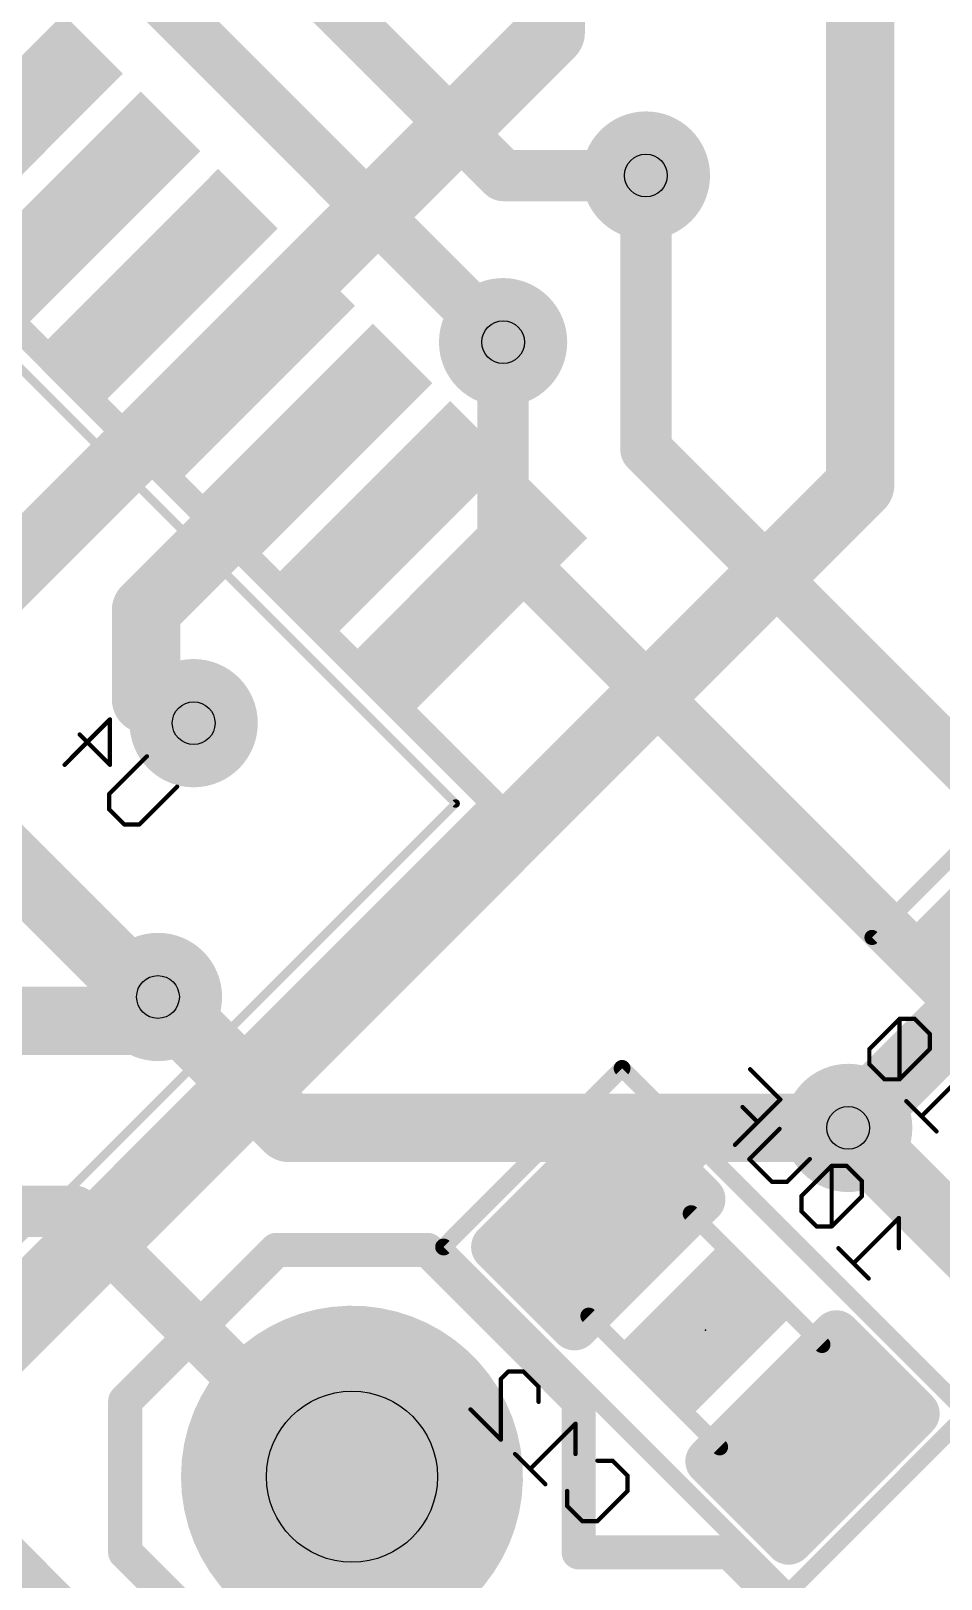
# Model space of a CAD drawing. Extents: x -76 to 580, y -41 to 95.
# Drawn here: x 120.51 to 125.92, y 4.53 to 13.73 of the extents above; entities that cross this region are included whole.
import ezdxf

# ---------------------------------------------------------------- set-up
doc = ezdxf.new("R2010")
doc.units = 0
for name, color, linetype in [('1', 22, 'CONTINUOUS'), ('16', 175, 'CONTINUOUS'), ('17', 82, 'CONTINUOUS'), ('18', 82, 'CONTINUOUS'), ('22', 2, 'CONTINUOUS'), ('24', 7, 'CONTINUOUS'), ('26', 253, 'CONTINUOUS'), ('28', 253, 'CONTINUOUS'), ('29', 253, 'CONTINUOUS'), ('30', 253, 'CONTINUOUS'), ('32', 253, 'CONTINUOUS'), ('36', 253, 'CONTINUOUS'), ('40', 175, 'CONTINUOUS'), ('44', 253, 'CONTINUOUS'), ('51', 53, 'CONTINUOUS'), ('52', 253, 'CONTINUOUS')]:
    doc.layers.add(name, color=color, linetype=linetype)

# ---------------------------------------------------------------- blocks, each defined once
blk = doc.blocks.new('RECT112000X144000R30')
at = {"const_width": 0.105}
blk.add_lwpolyline([(0.2975, -0.345), (0.2975, 0.345, 0.4142), (0.245, 0.3975), (-0.245, 0.3975, 0.4142), (-0.2975, 0.345), (-0.2975, -0.345, 0.4142), (-0.245, -0.3975), (0.245, -0.3975, 0.4142)], format="xyb", close=True, dxfattribs=at)
blk.add_solid([(-0.2704, -0.3704), (0.2704, -0.3704), (-0.2704, 0.3704), (0.2704, 0.3704)])
blk = doc.blocks.new('RECT136384X168384R30')
at = {"const_width": 0.1279}
blk.add_lwpolyline([(0.3623, -0.3983), (0.3623, 0.3983, 0.4142), (0.2983, 0.4623), (-0.2983, 0.4623, 0.4142), (-0.3623, 0.3983), (-0.3623, -0.3983, 0.4142), (-0.2983, -0.4623), (0.2983, -0.4623, 0.4142)], format="xyb", close=True, dxfattribs=at)
blk.add_solid([(-0.3237, -0.4237), (0.3237, -0.4237), (-0.3237, 0.4237), (0.3237, 0.4237)])
blk = doc.blocks.new('RECT')
blk.add_solid([(-0.5, -0.5), (0.5, -0.5), (-0.5, 0.5), (0.5, 0.5)])
blk = doc.blocks.new('RECT128000X192000R30')
at = {"const_width": 0.12}
blk.add_lwpolyline([(0.34, -0.48), (0.34, 0.48, 0.4142), (0.28, 0.54), (-0.28, 0.54, 0.4142), (-0.34, 0.48), (-0.34, -0.48, 0.4142), (-0.28, -0.54), (0.28, -0.54, 0.4142)], format="xyb", close=True, dxfattribs=at)
blk.add_solid([(-0.3054, -0.5054), (0.3054, -0.5054), (-0.3054, 0.5054), (0.3054, 0.5054)])
blk = doc.blocks.new('RECT152384X216384R30')
at = {"const_width": 0.1429}
blk.add_lwpolyline([(0.4048, -0.5333), (0.4048, 0.5333, 0.4142), (0.3333, 0.6048), (-0.3333, 0.6048, 0.4142), (-0.4048, 0.5333), (-0.4048, -0.5333, 0.4142), (-0.3333, -0.6048), (0.3333, -0.6048, 0.4142)], format="xyb", close=True, dxfattribs=at)
blk.add_solid([(-0.3587, -0.5587), (0.3587, -0.5587), (-0.3587, 0.5587), (0.3587, 0.5587)])
blk = doc.blocks.new('ROUNDP')
at = {"const_width": 0.5}
blk.add_lwpolyline([(0, -0.25, 1), (0, 0.25, 1), (0, -0.25)], format="xyb", dxfattribs=at)
blk = doc.blocks.new('ROUNDV')
at = {"const_width": 0.5}
blk.add_lwpolyline([(0, -0.25, 1), (0, 0.25, 1), (0, -0.25)], format="xyb", dxfattribs=at)

msp = doc.modelspace()

# ---------------------------------------------------------------- linework, layer by layer
at = {"layer": '1'}
for points, const_width in [([(123.6023, 13.7179), (123.6023, 14.425)], 0.4064), ([(123.6023, 13.7179), (119.5718, 9.6874)], 0.4064), ([(124.168, 12.8693), (124.168, 11.243)], 0.3048), ([(123.3194, 10.6773), (123.3194, 11.8794)], 0.3048), ([(124.168, 11.243), (132.4057, 3.0052)], 0.3048), ([(131.6986, 2.2981), (123.3194, 10.6773)], 0.3048), ([(122.0466, 7.2125), (121.2688, 7.9903)], 0.4064), ([(125.37, 7.2125), (122.0466, 7.2125)], 0.4064), ([(130.9915, 1.591), (125.37, 7.2125)], 0.4064), ([(120.7738, 6.7175), (119.5718, 6.7175)], 0.3048), ([(122.386, 5.1053), (120.7738, 6.7175)], 0.3048), ([(122.386, 5.1053), (122.4214, 5.1407)], 0.8128), ([(123.4608, 1.5556), (120.0667, 4.9497)], 0.3048)]:
    msp.add_lwpolyline(points, dxfattribs=dict(at, const_width=const_width))
for points, const_width in [([(123.6741, 13.646, 1), (123.5304, 13.7897)], 0.2032), ([(123.5007, 13.7179, 1), (123.7039, 13.7179)], 0.2032), ([(124.2442, 12.8693, 1), (124.0918, 12.8693)], 0.1524), ([(123.3956, 11.8794, 1), (123.2432, 11.8794)], 0.1524), ([(124.2218, 11.2969, 1), (124.1141, 11.1891)], 0.1524), ([(124.0918, 11.243, 1), (124.2442, 11.243)], 0.1524), ([(123.3733, 10.7312, 1), (123.2655, 10.6234)], 0.1524), ([(123.2432, 10.6773, 1), (123.3956, 10.6773)], 0.1524), ([(121.3407, 8.0621, 1), (121.197, 7.9185)], 0.2032), ([(122.0466, 7.3141, 1), (122.0466, 7.1109)], 0.2032), ([(121.9748, 7.1406, 1), (122.1185, 7.2843)], 0.2032), ([(125.4419, 7.2843, 1), (125.2982, 7.1406)], 0.2032), ([(125.37, 7.1109, 1), (125.37, 7.3141)], 0.2032), ([(120.8277, 6.7714, 1), (120.72, 6.6636)], 0.1524), ([(120.7738, 6.6413, 1), (120.7738, 6.7937)], 0.1524), ([(122.5651, 4.997, 1), (122.2777, 5.2843)], 0.4064), ([(122.2424, 5.249, 1), (122.5297, 4.9616)], 0.4064), ([(122.3322, 5.0514, 1), (122.4399, 5.1592)], 0.1524)]:
    msp.add_lwpolyline(points, format="xyb", dxfattribs=dict(at, const_width=const_width))
at = {"layer": '16'}
for points, const_width in [([(119.0768, 17.112), (123.3194, 12.8693)], 0.3048), ([(123.3194, 11.8794), (118.7232, 16.4756)], 0.3048), ([(125.4407, 14.1421), (125.4407, 11.0309)], 0.4064), ([(123.3194, 12.8693), (124.168, 12.8693)], 0.3048), ([(121.1981, 10.2884), (122.1039, 11.1942)], 0.4064), ([(125.4407, 11.0309), (120.0667, 5.6569)], 0.4064), ([(121.1981, 9.7581), (121.1981, 10.2884)], 0.4064), ([(119.1122, 10.0762), (121.1981, 7.9903)], 0.4064), ([(125.37, 7.2125), (126.36, 8.2024)], 0.4064), ([(121.1274, 7.8489), (121.2688, 7.9903)], 0.4064), ([(121.1981, 7.9903), (121.2688, 7.9903)], 0.4064), ([(118.7232, 7.8489), (121.1274, 7.8489)], 0.4064), ([(123.8851, 6.6468), (124.4508, 7.2125)], 0.4064), ([(124.4508, 7.2125), (125.37, 7.2125)], 0.4064)]:
    msp.add_lwpolyline(points, dxfattribs=dict(at, const_width=const_width))
for points, const_width in [([(123.3194, 12.9455, 1), (123.3194, 12.7931)], 0.1524), ([(123.2655, 12.8155, 1), (123.3733, 12.9232)], 0.1524), ([(124.168, 12.7931, 1), (124.168, 12.9455)], 0.1524), ([(123.2655, 11.8255, 1), (123.3733, 11.9333)], 0.1524), ([(122.1757, 11.1224, 1), (122.0321, 11.266)], 0.2032), ([(125.5126, 10.959, 1), (125.3689, 11.1027)], 0.2032), ([(125.3391, 11.0309, 1), (125.5423, 11.0309)], 0.2032), ([(121.2997, 10.2884, 1), (121.0965, 10.2884)], 0.2032), ([(121.1263, 10.3602, 1), (121.2699, 10.2166)], 0.2032), ([(121.0965, 9.7581, 1), (121.2997, 9.7581)], 0.2032), ([(121.1981, 8.0919, 1), (121.1981, 7.8887)], 0.2032), ([(121.3407, 7.9185, 1), (121.197, 8.0621)], 0.2032), ([(121.2688, 7.8887, 1), (121.2688, 8.0919)], 0.2032), ([(121.1263, 7.9185, 1), (121.2699, 8.0621)], 0.2032), ([(121.0555, 7.9207, 1), (121.1992, 7.777)], 0.2032), ([(121.1274, 7.7473, 1), (121.1274, 7.9505)], 0.2032), ([(124.4508, 7.3141, 1), (124.4508, 7.1109)], 0.2032), ([(124.5226, 7.1406, 1), (124.3789, 7.2843)], 0.2032), ([(125.2982, 7.2843, 1), (125.4419, 7.1406)], 0.2032), ([(125.37, 7.1109, 1), (125.37, 7.3141)], 0.2032), ([(123.8133, 6.7186, 1), (123.957, 6.575)], 0.2032)]:
    msp.add_lwpolyline(points, format="xyb", dxfattribs=dict(at, const_width=const_width))
at = {"layer": '22', "const_width": 0.1524}
for points in [[(123.2664, 9.1394), (115.9125, 16.4933)], [(119.1298, 5.0028), (123.2664, 9.1394)]]:
    msp.add_lwpolyline(points, dxfattribs=at)
at = {"layer": '22', "const_width": 0.0762}
for points in [[(123.2933, 9.1124, 1), (123.2394, 9.1663)], [(123.2394, 9.1124, 1), (123.2933, 9.1663)]]:
    msp.add_lwpolyline(points, format="xyb", dxfattribs=at)
at = {"layer": '24'}
msp.add_point((124.5215, 6.0104), dxfattribs=at)
at = {"layer": '26', "const_width": 0.0254}
for points in [[(120.7138, 9.3693), (120.9835, 9.639)], [(120.9835, 9.639), (120.9835, 9.3693)], [(120.9835, 9.3693), (120.8037, 9.5491)], [(120.9784, 9.1946), (121.2031, 9.4193)], [(120.9784, 9.1047), (120.9784, 9.1946)], [(121.3829, 9.2396), (121.1582, 9.0149)], [(121.0683, 9.0149), (120.9784, 9.1047)], [(121.1582, 9.0149), (121.0683, 9.0149)], [(125.6751, 7.8607), (125.4953, 7.681)], [(125.7649, 7.8607), (125.6751, 7.8607)], [(125.6751, 7.5012), (125.6751, 7.8607)], [(125.8548, 7.7709), (125.7649, 7.8607)], [(125.8548, 7.681), (125.8548, 7.7709)], [(125.4953, 7.681), (125.4953, 7.5911)], [(125.6751, 7.5012), (125.8548, 7.681)], [(125.4953, 7.5911), (125.5852, 7.5012)], [(126.0745, 7.5512), (125.8048, 7.2816)], [(125.5852, 7.5012), (125.6751, 7.5012)], [(125.8947, 7.1917), (125.715, 7.3714)], [(123.3055, 5.7203), (123.3504, 5.7652)], [(123.3055, 5.3608), (123.3055, 5.7203)], [(123.3504, 5.7652), (123.4403, 5.7652)], [(123.4403, 5.7652), (123.5302, 5.6753)], [(123.5302, 5.6753), (123.5302, 5.5855)], [(123.1257, 5.5405), (123.3055, 5.3608)], [(123.7499, 5.4557), (123.4802, 5.186)], [(123.7499, 5.2759), (123.7499, 5.4557)], [(123.5701, 5.0962), (123.3904, 5.2759)], [(123.8797, 5.236), (123.9695, 5.236)], [(123.9695, 5.236), (124.0594, 5.1461)], [(124.0594, 5.1461), (124.0594, 5.0563)], [(123.6999, 4.9664), (123.6999, 5.0563)], [(124.0594, 5.0563), (123.8797, 4.8765)], [(123.7898, 4.8765), (123.6999, 4.9664)], [(123.8797, 4.8765), (123.7898, 4.8765)]]:
    msp.add_lwpolyline(points, dxfattribs=at)
at = {"layer": '26', "const_width": 0.0127}
for points in [[(120.9898, 9.639, 1), (120.9771, 9.639)], [(120.988, 9.6345, 1), (120.979, 9.6435)], [(120.8082, 9.5536, 1), (120.7992, 9.5446)], [(120.7093, 9.3738, 1), (120.7183, 9.3649)], [(120.979, 9.3649, 1), (120.988, 9.3738)], [(121.2076, 9.4148, 1), (121.1986, 9.4238)], [(120.9771, 9.3693, 1), (120.9898, 9.3693)], [(120.9739, 9.1991, 1), (120.9829, 9.1901)], [(120.9848, 9.1946, 1), (120.9721, 9.1946)], [(121.3874, 9.2351, 1), (121.3784, 9.2441)], [(120.9829, 9.1092, 1), (120.9739, 9.1003)], [(120.9721, 9.1047, 1), (120.9848, 9.1047)], [(121.0683, 9.0212, 1), (121.0683, 9.0085)], [(121.0638, 9.0104, 1), (121.0728, 9.0194)], [(121.1537, 9.0194, 1), (121.1627, 9.0104)], [(121.1582, 9.0085, 1), (121.1582, 9.0212)], [(125.6751, 7.8671, 1), (125.6751, 7.8544)], [(125.6814, 7.8607, 1), (125.6687, 7.8607)], [(125.6795, 7.8562, 1), (125.6706, 7.8652)], [(125.7694, 7.8652, 1), (125.7604, 7.8562)], [(125.7649, 7.8544, 1), (125.7649, 7.8671)], [(125.8612, 7.7709, 1), (125.8485, 7.7709)], [(125.8503, 7.7664, 1), (125.8593, 7.7753)], [(125.4908, 7.6855, 1), (125.4998, 7.6765)], [(125.5016, 7.681, 1), (125.489, 7.681)], [(125.8485, 7.681, 1), (125.8612, 7.681)], [(125.8593, 7.6765, 1), (125.8503, 7.6855)], [(125.4998, 7.5956, 1), (125.4908, 7.5866)], [(125.489, 7.5911, 1), (125.5016, 7.5911)], [(125.5852, 7.5076, 1), (125.5852, 7.4949)], [(125.5807, 7.4967, 1), (125.5897, 7.5057)], [(125.6706, 7.5057, 1), (125.6795, 7.4967)], [(125.6687, 7.5012, 1), (125.6814, 7.5012)], [(125.6751, 7.4949, 1), (125.6751, 7.5076)], [(125.7195, 7.3759, 1), (125.7105, 7.3669)], [(125.8004, 7.286, 1), (125.8093, 7.2771)], [(125.8902, 7.1872, 1), (125.8992, 7.1962)], [(123.301, 5.7248, 1), (123.31, 5.7158)], [(123.3119, 5.7203, 1), (123.2992, 5.7203)], [(123.3504, 5.7716, 1), (123.3504, 5.7589)], [(123.3549, 5.7607, 1), (123.346, 5.7697)], [(123.4448, 5.7697, 1), (123.4358, 5.7607)], [(123.4403, 5.7589, 1), (123.4403, 5.7716)], [(123.5366, 5.6753, 1), (123.5239, 5.6754)], [(123.5257, 5.6709, 1), (123.5347, 5.6798)], [(123.1302, 5.545, 1), (123.1213, 5.536)], [(123.5239, 5.5855, 1), (123.5365, 5.5855)], [(123.7562, 5.4557, 1), (123.7435, 5.4557)], [(123.7544, 5.4512, 1), (123.7454, 5.4602)], [(123.2992, 5.3608, 1), (123.3119, 5.3608)], [(123.301, 5.3563, 1), (123.31, 5.3653)], [(123.3948, 5.2804, 1), (123.3859, 5.2714)], [(123.7435, 5.2759, 1), (123.7562, 5.2759)], [(123.8797, 5.2424, 1), (123.8797, 5.2297)], [(123.974, 5.2405, 1), (123.965, 5.2315)], [(123.9695, 5.2297, 1), (123.9695, 5.2424)], [(123.4757, 5.1905, 1), (123.4847, 5.1816)], [(124.0658, 5.1461, 1), (124.0531, 5.1461)], [(124.0549, 5.1417, 1), (124.0639, 5.1506)], [(123.5656, 5.0917, 1), (123.5746, 5.1007)], [(123.7062, 5.0563, 1), (123.6935, 5.0563)], [(124.0531, 5.0563, 1), (124.0658, 5.0563)], [(124.0639, 5.0518, 1), (124.0549, 5.0608)], [(123.7044, 4.9709, 1), (123.6954, 4.9619)], [(123.6935, 4.9664, 1), (123.7062, 4.9664)], [(123.7898, 4.8829, 1), (123.7898, 4.8702)], [(123.7853, 4.872, 1), (123.7943, 4.881)], [(123.8752, 4.881, 1), (123.8841, 4.872)], [(123.8797, 4.8702, 1), (123.8797, 4.8829)]]:
    msp.add_lwpolyline(points, format="xyb", dxfattribs=at)
at = {"layer": '28'}
for points, const_width in [([(123.0373, 9.1394), (115.9125, 16.2642)], 0.0508), ([(119.1298, 5.2319), (123.0373, 9.1394)], 0.0508), ([(124.9671, 7.3816), (124.7873, 7.5613)], 0.0254), ([(124.6974, 7.1119), (124.9671, 7.3816)], 0.0254), ([(124.8323, 7.2467), (124.7424, 7.3366)], 0.0254), ([(124.7823, 7.0271), (124.9621, 7.2068)], 0.0254), ([(124.9171, 6.8923), (124.7823, 7.0271)], 0.0254), ([(125.1418, 7.0271), (125.007, 6.8923)], 0.0254), ([(125.2716, 6.9872), (125.0918, 6.8074)], 0.0254), ([(125.3615, 6.9872), (125.2716, 6.9872)], 0.0254), ([(125.2716, 6.6277), (125.2716, 6.9872)], 0.0254), ([(125.4514, 6.8973), (125.3615, 6.9872)], 0.0254), ([(125.007, 6.8923), (124.9171, 6.8923)], 0.0254), ([(125.4514, 6.8074), (125.4514, 6.8973)], 0.0254), ([(125.0918, 6.8074), (125.0918, 6.7175)], 0.0254), ([(125.2716, 6.6277), (125.4514, 6.8074)], 0.0254), ([(125.0918, 6.7175), (125.1817, 6.6277)], 0.0254), ([(125.1817, 6.6277), (125.2716, 6.6277)], 0.0254), ([(125.671, 6.6776), (125.4014, 6.408)], 0.0254), ([(125.671, 6.4979), (125.671, 6.6776)], 0.0254), ([(125.4913, 6.3181), (125.3115, 6.4979)], 0.0254)]:
    msp.add_lwpolyline(points, dxfattribs=dict(at, const_width=const_width))
for points, const_width in [([(123.0463, 9.1304, 1), (123.0283, 9.1483)], 0.0254), ([(123.0283, 9.1304, 1), (123.0463, 9.1483)], 0.0254), ([(124.7918, 7.5658, 1), (124.7828, 7.5568)], 0.0127), ([(124.9716, 7.3771, 1), (124.9626, 7.386)], 0.0127), ([(124.9626, 7.3771, 1), (124.9716, 7.386)], 0.0127), ([(124.7469, 7.3411, 1), (124.7379, 7.3321)], 0.0127), ([(124.8278, 7.2422, 1), (124.8368, 7.2512)], 0.0127), ([(124.9665, 7.2023, 1), (124.9576, 7.2113)], 0.0127), ([(124.693, 7.1164, 1), (124.7019, 7.1074)], 0.0127), ([(124.7868, 7.0316, 1), (124.7778, 7.0226)], 0.0127), ([(124.7778, 7.0316, 1), (124.7868, 7.0226)], 0.0127), ([(125.1463, 7.0226, 1), (125.1373, 7.0316)], 0.0127), ([(125.2779, 6.9872, 1), (125.2652, 6.9872)], 0.0127), ([(125.2716, 6.9935, 1), (125.2716, 6.9808)], 0.0127), ([(125.2761, 6.9827, 1), (125.2671, 6.9917)], 0.0127), ([(125.366, 6.9917, 1), (125.357, 6.9827)], 0.0127), ([(125.3615, 6.9808, 1), (125.3615, 6.9935)], 0.0127), ([(124.9171, 6.8986, 1), (124.9171, 6.8859)], 0.0127), ([(124.9126, 6.8878, 1), (124.9216, 6.8967)], 0.0127), ([(125.0025, 6.8967, 1), (125.0115, 6.8878)], 0.0127), ([(125.007, 6.8859, 1), (125.007, 6.8986)], 0.0127), ([(125.4577, 6.8973, 1), (125.445, 6.8973)], 0.0127), ([(125.4469, 6.8928, 1), (125.4558, 6.9018)], 0.0127), ([(125.0982, 6.8074, 1), (125.0855, 6.8074)], 0.0127), ([(125.0873, 6.8119, 1), (125.0963, 6.8029)], 0.0127), ([(125.445, 6.8074, 1), (125.4577, 6.8074)], 0.0127), ([(125.4558, 6.8029, 1), (125.4469, 6.8119)], 0.0127), ([(125.0963, 6.722, 1), (125.0873, 6.713)], 0.0127), ([(125.0855, 6.7175, 1), (125.0982, 6.7175)], 0.0127), ([(125.1817, 6.634, 1), (125.1817, 6.6213)], 0.0127), ([(125.1772, 6.6232, 1), (125.1862, 6.6321)], 0.0127), ([(125.2652, 6.6277, 1), (125.2779, 6.6277)], 0.0127), ([(125.2671, 6.6321, 1), (125.2761, 6.6232)], 0.0127), ([(125.2716, 6.6213, 1), (125.2716, 6.634)], 0.0127), ([(125.6774, 6.6776, 1), (125.6647, 6.6776)], 0.0127), ([(125.6755, 6.6731, 1), (125.6665, 6.6821)], 0.0127), ([(125.316, 6.5024, 1), (125.307, 6.4934)], 0.0127), ([(125.6647, 6.4979, 1), (125.6774, 6.4979)], 0.0127), ([(125.3969, 6.4125, 1), (125.4059, 6.4035)], 0.0127), ([(125.4868, 6.3136, 1), (125.4957, 6.3226)], 0.0127)]:
    msp.add_lwpolyline(points, format="xyb", dxfattribs=dict(at, const_width=const_width))
at = {"layer": '40'}
for points, const_width in [([(126.4307, 9.2631), (125.5115, 8.3439)], 0.09), ([(125.5115, 8.3439), (127.2792, 6.5761)], 0.09), ([(122.9659, 6.5054), (124.0265, 7.566)], 0.1), ([(124.0265, 7.566), (126.0771, 5.5154)], 0.1), ([(125.0165, 4.4548), (122.9659, 6.5054)], 0.1), ([(126.0771, 5.5154), (125.0165, 4.4548)], 0.1)]:
    msp.add_lwpolyline(points, dxfattribs=dict(at, const_width=const_width))
for points, const_width in [([(125.5274, 8.3598, 1), (125.4955, 8.3279)], 0.045), ([(125.4955, 8.3598, 1), (125.5274, 8.3279)], 0.045), ([(124.0442, 7.5837, 1), (124.0089, 7.5484)], 0.05), ([(124.0442, 7.5484, 1), (124.0089, 7.5837)], 0.05), ([(122.9835, 6.5231, 1), (122.9482, 6.4877)], 0.05), ([(122.9482, 6.5231, 1), (122.9835, 6.4877)], 0.05)]:
    msp.add_lwpolyline(points, format="xyb", dxfattribs=dict(at, const_width=const_width))
at = {"layer": '44'}
for centre, radius in [((124.168, 12.8693), 0.127), ((123.3194, 11.8794), 0.127), ((121.4809, 9.6166), 0.127), ((121.2688, 7.9903), 0.127), ((125.37, 7.2125), 0.127), ((122.4214, 5.1407), 0.508)]:
    msp.add_circle(centre, radius, dxfattribs=at)
at = {"layer": '51', "const_width": 0.2032}
for points in [[(121.0744, 5.5897), (121.9724, 6.4877)], [(121.9724, 6.4877), (122.8704, 6.4877)], [(122.8704, 6.4877), (123.7684, 5.5897)], [(121.0744, 4.6917), (121.0744, 5.5897)], [(123.7684, 5.5897), (123.7684, 4.6917)], [(121.9724, 3.7936), (121.0744, 4.6917)], [(123.7684, 4.6917), (124.6665, 4.6917)], [(124.6665, 4.6917), (125.5645, 3.7936)]]:
    msp.add_lwpolyline(points, dxfattribs=at)
at = {"layer": '51', "const_width": 0.1016}
for points in [[(121.9724, 6.5385, 1), (121.9724, 6.4369)], [(122.0083, 6.4518, 1), (121.9365, 6.5236)], [(122.9063, 6.5236, 1), (122.8345, 6.4518)], [(122.8704, 6.4369, 1), (122.8704, 6.5385)], [(121.0384, 5.6256, 1), (121.1103, 5.5538)], [(121.1252, 5.5897, 1), (121.0236, 5.5897)], [(123.8192, 5.5897, 1), (123.7176, 5.5897)], [(123.7325, 5.5538, 1), (123.8044, 5.6256)], [(121.1103, 4.7276, 1), (121.0384, 4.6557)], [(123.7684, 4.7425, 1), (123.7684, 4.6409)], [(124.7024, 4.7276, 1), (124.6305, 4.6557)], [(124.6665, 4.6409, 1), (124.6665, 4.7425)], [(121.0236, 4.6917, 1), (121.1252, 4.6917)], [(123.7176, 4.6917, 1), (123.8192, 4.6917)]]:
    msp.add_lwpolyline(points, format="xyb", dxfattribs=at)
at = {"layer": '52', "const_width": 0.1}
for points in [[(124.4367, 6.7034), (125.2145, 5.9256)], [(123.8285, 6.0953), (124.6064, 5.3174)]]:
    msp.add_lwpolyline(points, dxfattribs=at)
at = {"layer": '52', "const_width": 0.05}
for points in [[(124.4543, 6.721, 1), (124.419, 6.6857)], [(123.8462, 6.1129, 1), (123.8109, 6.0776)], [(125.1968, 5.9079, 1), (125.2321, 5.9432)], [(124.5887, 5.2998, 1), (124.624, 5.3351)]]:
    msp.add_lwpolyline(points, format="xyb", dxfattribs=at)

# ---------------------------------------------------------------- block references
at = {"layer": '16', "xscale": 0.348, "yscale": 1.397, "rotation": 135}
for p in [(120.3361, 13.1034), (120.7958, 12.6438), (121.2554, 12.1842), (121.715, 11.7245), (122.1746, 11.2649), (122.6342, 10.8053), (123.0939, 10.3457)]:
    msp.add_blockref('RECT', p, dxfattribs=at)
at = {"layer": '16', "rotation": 315}
for name, p in [('RECT112000X144000R30', (126.36, 8.4146)), ('RECT128000X192000R30', (123.8851, 6.6468)), ('RECT128000X192000R30', (125.1579, 5.374))]:
    msp.add_blockref(name, p, dxfattribs=at)
at = {"layer": '17', "xscale": 1.8796, "yscale": 1.8796, "rotation": 225}
for p in [(122.4214, 5.1407), (122.4214, 5.1407), (124.2174, 3.3446), (124.2174, 3.3446)]:
    msp.add_blockref('ROUNDP', p, dxfattribs=at)
at = {"layer": '18', "xscale": 0.6096, "yscale": 0.6096}
for p in [(124.168, 12.8693), (124.168, 12.8693), (123.3194, 11.8794), (123.3194, 11.8794), (121.4809, 9.6166), (121.4809, 9.6166), (121.2688, 7.9903), (121.2688, 7.9903), (125.37, 7.2125), (125.37, 7.2125)]:
    msp.add_blockref('ROUNDV', p, dxfattribs=at)
at = {"layer": '29', "xscale": 0.762, "yscale": 0.762}
for p in [(124.168, 12.8693), (123.3194, 11.8794), (121.4809, 9.6166), (121.2688, 7.9903), (125.37, 7.2125)]:
    msp.add_blockref('ROUNDV', p, dxfattribs=at)
at = {"layer": '29', "xscale": 2.032, "yscale": 2.032, "rotation": 225}
for p in [(122.4214, 5.1407), (124.2174, 3.3446)]:
    msp.add_blockref('ROUNDP', p, dxfattribs=at)
at = {"layer": '30'}
for name, p, xscale, yscale, rotation in [('RECT', (119.8765, 13.563), 0.5004, 1.5494, 135), ('RECT', (120.3361, 13.1034), 0.5004, 1.5494, 135), ('RECT', (120.7958, 12.6438), 0.5004, 1.5494, 135), ('RECT', (121.2554, 12.1842), 0.5004, 1.5494, 135), ('RECT', (121.715, 11.7245), 0.5004, 1.5494, 135), ('RECT', (122.1746, 11.2649), 0.5004, 1.5494, 135), ('RECT', (122.6342, 10.8053), 0.5004, 1.5494, 135), ('RECT', (123.0939, 10.3457), 0.5004, 1.5494, 135), ('ROUNDP', (122.4214, 5.1407), 2.032, 2.032, 225), ('ROUNDP', (124.2174, 3.3446), 2.032, 2.032, 225)]:
    msp.add_blockref(name, p, dxfattribs=dict(at, xscale=xscale, yscale=yscale, rotation=rotation))
at = {"layer": '30', "xscale": 0.762, "yscale": 0.762}
for p in [(124.168, 12.8693), (123.3194, 11.8794), (121.4809, 9.6166), (121.2688, 7.9903), (125.37, 7.2125)]:
    msp.add_blockref('ROUNDV', p, dxfattribs=at)
at = {"layer": '30', "rotation": 315}
for name, p in [('RECT136384X168384R30', (126.36, 8.4146)), ('RECT152384X216384R30', (123.8851, 6.6468)), ('RECT152384X216384R30', (125.1579, 5.374))]:
    msp.add_blockref(name, p, dxfattribs=at)
at = {"layer": '32', "xscale": 0.348, "yscale": 1.397, "rotation": 135}
for p in [(120.3361, 13.1034), (120.7958, 12.6438), (121.2554, 12.1842), (121.715, 11.7245), (122.1746, 11.2649), (122.6342, 10.8053), (123.0939, 10.3457)]:
    msp.add_blockref('RECT', p, dxfattribs=at)
at = {"layer": '32', "rotation": 315}
for name, p in [('RECT112000X144000R30', (126.36, 8.4146)), ('RECT128000X192000R30', (123.8851, 6.6468)), ('RECT128000X192000R30', (125.1579, 5.374))]:
    msp.add_blockref(name, p, dxfattribs=at)
at = {"layer": '36', "xscale": 0.6, "yscale": 0.8, "rotation": 315}
msp.add_blockref('RECT', (124.5215, 6.0104), dxfattribs=at)
at = {"layer": '51', "xscale": 0.508, "yscale": 0.508, "rotation": 135}
msp.add_blockref('RECT', (122.4214, 5.1407), dxfattribs=at)
at = {"layer": '52', "xscale": 0.325, "yscale": 0.9344, "rotation": 135}
for p in [(120.1783, 12.9456), (120.6379, 12.4859), (121.0976, 12.0263), (121.5572, 11.5667), (122.0168, 11.1071), (122.4764, 10.6475), (122.936, 10.1879)]:
    msp.add_blockref('RECT', p, dxfattribs=at)
at = {"layer": '52', "xscale": 0.4, "rotation": 315}
for p in [(123.9912, 6.5407), (125.0518, 5.4801)]:
    msp.add_blockref('RECT', p, dxfattribs=at)

doc.saveas('drawing.dxf')
